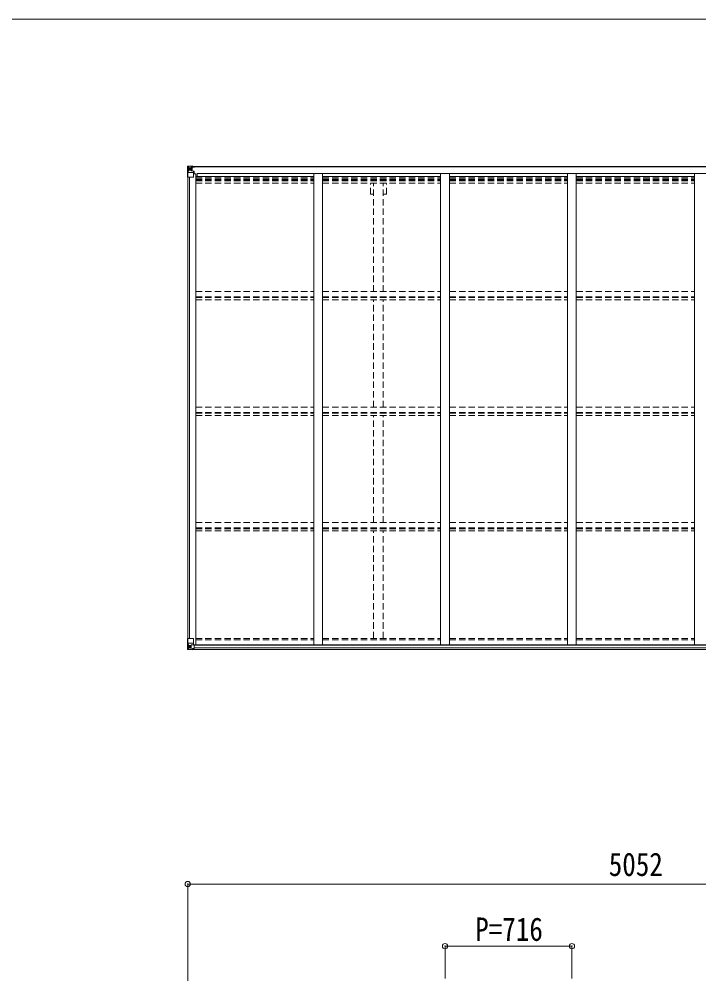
# Model space of a CAD drawing. Units: millimetres at full size, sheet at 1:30; details may follow other scales. Extents: x -8432 to 8432, y -5820 to 5820.
# Drawn here: x 89 to 3924, y 396 to 5820 of the extents above; entities that cross this region are included whole.
import ezdxf
from ezdxf.enums import TextEntityAlignment as Align

# ---------------------------------------------------------------- set-up
doc = ezdxf.new("R2010")
doc.units = ezdxf.units.MM
doc.header["$LTSCALE"] = 30
doc.header["$PDMODE"] = 32
doc.header["$PDSIZE"] = 30
doc.linetypes.add('DASHED1', pattern=[1.8, 1.2, -0.6])
for name, color, linetype, lineweight in [('0-3_ELV2', 4, 'Continuous', 9), ('0-4_TABLE1', 6, 'Continuous', 9), ('0-6_OTH_LINE', 6, 'Continuous', 9), ('F-0_240', 7, 'Continuous', 9)]:
    doc.layers.add(name, color=color, linetype=linetype, lineweight=lineweight)
doc.styles.add('ＭＳ ゴシック', font='')
doc.styles.get('ＭＳ ゴシック').set_extended_font_data('MS Gothic')

msp = doc.modelspace()

# ---------------------------------------------------------------- linework, layer by layer
at = {"layer": '0-3_ELV2'}
for p, q in [((1061.81, 4989.55), (6070.81, 4989.55)), ((1061.81, 4987.41), (6070.81, 4987.41)), ((1085.31, 4947.44), (1072.31, 4947.44)), ((1085.31, 4947.44), (1085.31, 2291.12)), ((1092.81, 4933.75), (1092.81, 4949.27)), ((1092.81, 4949.27), (6039.81, 4949.27)), ((1751.31, 4949.25), (1751.31, 2291.12)), ((1801.31, 4949.25), (1801.31, 2291.12)), ((2467.31, 4949.25), (2467.31, 2291.12)), ((2517.31, 4949.25), (2517.31, 2291.12)), ((3183.31, 4949.25), (3183.31, 2291.12)), ((3233.31, 4949.25), (3233.31, 2291.12)), ((3899.31, 4949.25), (3899.31, 2291.12)), ((1040.31, 4928.78), (1040.31, 2327.14)), ((1050.01, 4928.78), (1050.01, 2327.14)), ((1085.31, 4933.75), (1751.31, 4933.75)), ((1801.31, 4933.75), (2467.31, 4933.75)), ((2517.31, 4933.75), (3183.31, 4933.75)), ((3233.31, 4933.75), (3899.31, 4933.75)), ((1065.04, 2291.12), (6067.57, 2291.12)), ((1076.81, 2288.86), (6055.81, 2288.86)), ((1066.81, 2265.34), (6065.81, 2265.34)), ((1076.81, 2273.24), (6055.81, 2273.24))]:
    msp.add_line(p, q, dxfattribs=at)
at = {"layer": '0-3_ELV2', "linetype": 'DASHED1'}
for p, q in [((1085.31, 4925.36), (1751.31, 4925.36)), ((1085.31, 4917.16), (1751.31, 4917.16)), ((1085.31, 4913.23), (1751.31, 4913.23)), ((1085.31, 4908.15), (1751.31, 4908.15)), ((1085.31, 4895.14), (1751.31, 4895.14)), ((1801.31, 4925.36), (2467.31, 4925.36)), ((1801.31, 4917.16), (2467.31, 4917.16)), ((1801.31, 4913.23), (2467.31, 4913.23)), ((1801.31, 4908.15), (2467.31, 4908.15)), ((1801.31, 4895.14), (2467.31, 4895.14)), ((2071.11, 4833.55), (2071.11, 4893.95)), ((2088.81, 4283.7), (2088.81, 4893.95)), ((2143.81, 4283.7), (2143.81, 4893.95)), ((2161.51, 4833.55), (2161.51, 4893.95)), ((2517.31, 4925.36), (3183.31, 4925.36)), ((2517.31, 4917.16), (3183.31, 4917.16)), ((2517.31, 4913.23), (3183.31, 4913.23)), ((2517.31, 4908.15), (3183.31, 4908.15)), ((2517.31, 4895.14), (3183.31, 4895.14)), ((3233.31, 4925.36), (3899.31, 4925.36)), ((3233.31, 4917.16), (3899.31, 4917.16)), ((3233.31, 4913.23), (3899.31, 4913.23)), ((3233.31, 4908.15), (3899.31, 4908.15)), ((3233.31, 4895.14), (3899.31, 4895.14)), ((2071.11, 4833.55), (2088.81, 4833.55)), ((2143.81, 4833.55), (2161.51, 4833.55)), ((1085.31, 4283.82), (1751.27, 4283.82)), ((1085.31, 4254.09), (1751.27, 4254.09)), ((1085.31, 4249.54), (1751.27, 4249.54)), ((1085.31, 4236.53), (1751.27, 4236.53)), ((1801.31, 4283.82), (2467.27, 4283.82)), ((1801.31, 4254.09), (2467.27, 4254.09)), ((1801.31, 4249.54), (2467.27, 4249.54)), ((1801.31, 4236.53), (2467.27, 4236.53)), ((2088.81, 3632.04), (2088.81, 4235.33)), ((2143.81, 3632.04), (2143.81, 4235.33)), ((2517.31, 4283.82), (3183.27, 4283.82)), ((2517.31, 4254.09), (3183.27, 4254.09)), ((2517.31, 4249.54), (3183.27, 4249.54)), ((2517.31, 4236.53), (3183.27, 4236.53)), ((3233.31, 4283.82), (3899.27, 4283.82)), ((3233.31, 4254.09), (3899.27, 4254.09)), ((3233.31, 4249.54), (3899.27, 4249.54)), ((3233.31, 4236.53), (3899.27, 4236.53)), ((1085.31, 3632.16), (1751.27, 3632.16)), ((1085.31, 3602.43), (1751.27, 3602.43)), ((1085.31, 3597.88), (1751.27, 3597.88)), ((1085.31, 3584.87), (1751.27, 3584.87)), ((1801.31, 3632.16), (2467.27, 3632.16)), ((1801.31, 3602.43), (2467.27, 3602.43)), ((1801.31, 3597.88), (2467.27, 3597.88)), ((1801.31, 3584.87), (2467.27, 3584.87)), ((2088.81, 2980.38), (2088.81, 3583.67)), ((2143.81, 2980.38), (2143.81, 3583.67)), ((2517.31, 3632.16), (3183.27, 3632.16)), ((2517.31, 3602.43), (3183.27, 3602.43)), ((2517.31, 3597.88), (3183.27, 3597.88)), ((2517.31, 3584.87), (3183.27, 3584.87)), ((3233.31, 3632.16), (3899.27, 3632.16)), ((3233.31, 3602.43), (3899.27, 3602.43)), ((3233.31, 3597.88), (3899.27, 3597.88)), ((3233.31, 3584.87), (3899.27, 3584.87)), ((1085.31, 2980.5), (1751.27, 2980.5)), ((1085.31, 2950.76), (1751.27, 2950.76)), ((1085.31, 2946.22), (1751.27, 2946.22)), ((1085.31, 2933.21), (1751.27, 2933.21)), ((1801.31, 2980.5), (2467.27, 2980.5)), ((1801.31, 2950.76), (2467.27, 2950.76)), ((1801.31, 2946.22), (2467.27, 2946.22)), ((1801.31, 2933.21), (2467.27, 2933.21)), ((2088.81, 2328.1), (2088.81, 2932.01)), ((2143.81, 2328.1), (2143.81, 2932.01)), ((2517.31, 2980.5), (3183.27, 2980.5)), ((2517.31, 2950.76), (3183.27, 2950.76)), ((2517.31, 2946.22), (3183.27, 2946.22)), ((2517.31, 2933.21), (3183.27, 2933.21)), ((3233.31, 2980.5), (3899.27, 2980.5)), ((3233.31, 2950.76), (3899.27, 2950.76)), ((3233.31, 2946.22), (3899.27, 2946.22)), ((3233.31, 2933.21), (3899.27, 2933.21)), ((1085.31, 2327.29), (1751.31, 2327.29)), ((1085.31, 2318.95), (1751.31, 2318.95)), ((1801.31, 2327.29), (2467.31, 2327.29)), ((1801.31, 2318.95), (2467.31, 2318.95)), ((2517.31, 2327.29), (3183.31, 2327.29)), ((2517.31, 2318.95), (3183.31, 2318.95)), ((3233.31, 2327.29), (3899.31, 2327.29)), ((3233.31, 2318.95), (3899.31, 2318.95))]:
    msp.add_line(p, q, dxfattribs=at)
at = {"layer": '0-4_TABLE1'}
for p, q in [((1066.81, 4992.18), (1039.24, 4990.49)), ((1039.24, 4990.45), (1039.24, 4990.49)), ((1048.21, 4990.88), (1040.29, 4990.41)), ((1060.31, 4991.67), (1048.31, 4990.89)), ((1060.31, 4965.69), (1060.31, 4991.78)), ((1060.31, 4990.9), (1066.81, 4991.3)), ((1066.81, 4990.37), (1061.81, 4990.28)), ((1066.81, 4989.55), (1066.81, 4992.18)), ((1038.31, 4989.49), (1038.31, 4928.78)), ((1041.15, 4989.44), (1041.15, 4989.37)), ((1041.15, 4928.78), (1041.15, 4989.37)), ((1041.7, 4955.66), (1045.84, 4967.75)), ((1041.7, 4955.66), (1048.31, 4955.45)), ((1045.12, 4985.99), (1042.38, 4989.66)), ((1045.97, 4982.48), (1048.31, 4982.54)), ((1045.97, 4969.01), (1045.97, 4982.48)), ((1048.31, 4968.98), (1045.97, 4969.01)), ((1061.81, 4982.54), (1048.31, 4982.54)), ((1061.81, 4968.98), (1048.31, 4968.98)), ((1048.31, 4968.98), (1048.31, 4968.98)), ((1048.31, 4955.45), (1072.31, 4955.45)), ((1053.79, 4975.34), (1053.79, 4974.38)), ((1061.81, 4986.08), (1060.31, 4986.08)), ((1061.13, 4965.43), (1071.48, 4963.77)), ((1061.13, 4964.79), (1061.13, 4965.43)), ((1071.48, 4963.14), (1061.13, 4964.79)), ((1070.31, 4985.72), (1061.81, 4985.72)), ((1065.81, 4980.79), (1061.81, 4980.79)), ((1065.81, 4972.58), (1061.81, 4972.58)), ((1061.91, 4984.42), (1065.81, 4984.42)), ((1062.3, 4984.79), (1072.31, 4984.87)), ((1062.3, 4984.62), (1062.3, 4984.79)), ((1077.31, 4984.75), (1062.3, 4984.62)), ((1062.31, 4986.74), (1062.31, 4984.79)), ((1070.31, 4986.74), (1062.31, 4986.74)), ((1070.31, 4986.72), (1062.31, 4986.72)), ((1065.81, 4964.68), (1065.81, 4984.65)), ((1070.31, 4985.72), (1070.31, 4987.41)), ((1071.48, 4963.77), (1071.48, 4963.14)), ((1071.76, 4963.7), (1076.81, 4963.65)), ((1071.81, 4989.98), (1071.81, 4989.55)), ((1072.11, 4989.98), (1071.81, 4989.98)), ((1072.11, 4989.98), (1073.8, 4989.55)), ((1072.31, 4986.48), (1078.31, 4986.48)), ((1072.31, 4929.78), (1072.31, 4962.88)), ((1076.81, 4961.93), (1072.31, 4961.91)), ((1076.81, 4951.78), (1072.31, 4951.78)), ((1075.81, 4963.66), (1075.81, 4961.93)), ((1076.81, 4947.44), (1076.81, 4963.65)), ((1077.31, 4987.41), (1077.31, 4986.48)), ((1078.31, 4984.8), (1078.31, 4987.41)), ((1038.31, 4928.78), (1071.31, 4928.78)), ((1038.31, 2327.14), (1071.31, 2327.14)), ((1038.31, 2266.43), (1038.31, 2327.14)), ((1041.15, 2327.14), (1041.15, 2266.56)), ((1041.7, 2300.26), (1048.31, 2300.47)), ((1041.7, 2300.26), (1045.84, 2288.17)), ((1048.31, 2286.94), (1045.97, 2286.91)), ((1045.97, 2286.91), (1045.97, 2273.44)), ((1048.31, 2300.47), (1072.31, 2300.47)), ((1048.31, 2286.94), (1048.31, 2286.94)), ((1060.31, 2286.94), (1048.31, 2286.94)), ((1052.83, 2280.58), (1052.83, 2281.54)), ((1060.31, 2290.93), (1066.81, 2290.93)), ((1060.31, 2290.93), (1060.31, 2264.14)), ((1071.48, 2292.79), (1061.13, 2291.13)), ((1061.13, 2291.13), (1061.13, 2290.93)), ((1063.83, 2290.93), (1071.48, 2292.15)), ((1066.81, 2290.93), (1075.81, 2290.9)), ((1071.48, 2292.15), (1071.48, 2292.79)), ((1072.31, 2326.14), (1072.31, 2293.04)), ((1076.81, 2289.99), (1076.81, 2269.83)), ((1039.24, 2265.47), (1039.24, 2265.43)), ((1048.21, 2265.05), (1040.29, 2265.52)), ((1041.15, 2266.49), (1041.15, 2266.56)), ((1045.12, 2269.93), (1042.38, 2266.26)), ((1045.97, 2273.44), (1048.31, 2273.38)), ((1048.31, 2273.38), (1060.31, 2273.38)), ((1060.31, 2264.26), (1048.31, 2265.04)), ((1066.81, 2263.74), (1066.81, 2269.69)), ((1075.81, 2269.12), (1066.81, 2269.06))]:
    msp.add_line(p, q, dxfattribs=at)
for points in [[(1066.81, 4990.78), (1061.81, 4990.78), (1061.81, 4965.32)], [(1051.87, 4976.3), (1050.91, 4976.3), (1050.91, 4977.26), (1051.87, 4977.26)], [(1052.83, 4978.22), (1052.83, 4979.18), (1053.79, 4979.18), (1053.79, 4978.22)], [(1053.79, 4974.38), (1052.83, 4974.38), (1052.83, 4975.34)], [(1054.75, 4977.26), (1055.71, 4977.26), (1055.71, 4976.3), (1054.75, 4976.3)], [(1072.31, 4986.48), (1072.31, 4984.86), (1078.31, 4984.92)], [(1051.87, 2278.66), (1050.91, 2278.66), (1050.91, 2279.62), (1051.87, 2279.62)], [(1052.83, 2281.54), (1053.79, 2281.54), (1053.79, 2280.58)], [(1054.75, 2279.62), (1055.71, 2279.62), (1055.71, 2278.66), (1054.75, 2278.66)], [(1039.24, 2265.43), (1048.31, 2264.88), (1066.81, 2263.74)], [(1053.79, 2277.7), (1053.79, 2276.74), (1052.83, 2276.74), (1052.83, 2277.7)], [(1076.81, 2269.83), (1076.79, 2269.72), (1066.81, 2269.69)]]:
    msp.add_lwpolyline(points, dxfattribs=at)
for centre in [(1053.31, 4976.78), (1053.31, 2279.14)]:
    msp.add_circle(centre, 5.3, dxfattribs=at)
for centre, radius, start, end in [((1039.3, 4989.49), 0.999, 93.4424, 179.95083), ((1039.3, 4989.45), 0.999, 93.4424, 179.95083), ((1039.31, 4989.5), 1, 93.50017, 180.00079), ((1040.46, 5003.1), 12.7, 269.24466, 275.10311), ((1042.43, 4989.49), 1.28, 131.17831, 182.45895), ((1051.87, 4978.22), 0.96, 270, 0), ((1051.87, 4975.34), 0.96, 0, 90), ((1054.75, 4978.22), 0.96, 180, 270), ((1054.75, 4975.34), 0.96, 90, 180), ((1061.24, 4966.36), 0.937, 182.32209, 263.26766), ((1061.24, 4965.72), 0.937, 182.32209, 263.26766), ((1062.31, 4987.24), 0.5, 179.99802, 269.99691), ((1062.31, 4987.22), 0.5, 180.00109, 270.00109), ((1062.31, 4984.29), 0.5, 90.52895, 180.04464), ((1062.32, 4984.11), 0.513, 91.88028, 181.04707), ((1071.37, 4962.84), 0.937, 2.32209, 83.26766), ((1071.37, 4962.21), 0.937, 2.32209, 83.26766), ((1077.44, 4992.44), 7.69, 268.96999, 276.43426), ((1071.31, 4929.78), 1, 270, 0), ((1051.87, 2280.58), 0.96, 270, 0), ((1051.87, 2277.7), 0.96, 0, 90), ((1054.75, 2280.58), 0.96, 180, 270), ((1054.75, 2277.7), 0.96, 90, 180), ((1061.24, 2290.2), 0.937, 96.73234, 129.06602), ((1071.31, 2326.14), 1, 0, 90), ((1071.37, 2293.72), 0.937, 276.73234, 357.67791), ((1071.37, 2293.08), 0.937, 276.73234, 357.67791), ((1039.3, 2266.47), 0.999, 180.04917, 266.5576), ((1039.3, 2266.43), 0.999, 180.04917, 266.5576), ((1039.31, 2266.43), 1, 179.99921, 266.49983), ((1040.46, 2252.82), 12.7, 84.89689, 90.75534), ((1042.43, 2266.43), 1.28, 177.54105, 228.82169)]:
    msp.add_arc(centre, radius, start, end, dxfattribs=at)
for centre, major_axis, ratio, start_param, end_param in [((1240.24, 5002.81), (201, 12.36), 0.060933, 3.1373463, 3.1378449), ((1041.24, 4990.57), (2, 0.12), 0.060933, 3.1378449, 4.2119296), ((1041.44, 4987.48), (-0.02, 3), 0.466854, 5.5234897, 6.1575023), ((1042.42, 4958.01), (0.85, 2.32), 0.403757, 2.3087461, 3.2744049), ((1043.1, 4982.4), (0.03, 5), 0.573921, 4.7320603, 5.5159136), ((1044.57, 4969.03), (0, 3), 0.468246, 4.2703918, 4.7058971), ((966.56, 4982.54), (81.75, 0), 0.061163, 0, 0.0007725), ((1042.42, 2297.91), (0.85, -2.32), 0.403757, 3.0087805, 3.9744392), ((1044.57, 2286.89), (0, -3), 0.468246, 1.5772882, 2.0127935), ((1075.81, 2289.99), (1, -0.021), 0.906239, 0.0187047, 1.589501), ((1041.24, 2265.35), (2, -0.12), 0.060933, 2.0712557, 3.1453404), ((1240.24, 2253.12), (201, -12.36), 0.060933, 3.1453404, 3.145839), ((1041.44, 2268.45), (-0.02, -3), 0.466854, 0.125683, 0.7596956), ((1043.1, 2273.52), (0.03, -5), 0.573921, 0.7672717, 1.551125), ((966.56, 2273.38), (81.75, 0), 0.061163, 6.2824128, 6.2831853), ((1075.81, 2269.82), (1, 0.012), 0.707053, 4.7036637, 6.124411)]:
    msp.add_ellipse(centre, major_axis=major_axis, ratio=ratio, start_param=start_param, end_param=end_param, dxfattribs=at)
at = {"layer": '0-6_OTH_LINE'}
for p, q in [((1040.31, 941.51), (1040.31, 396.1)), ((1040.31, 941.51), (6092.31, 941.51)), ((2492.31, 591.51), (2492.31, 409.05)), ((2492.31, 591.51), (3208.31, 591.51)), ((3208.31, 591.51), (3208.31, 409.05))]:
    msp.add_line(p, q, dxfattribs=at)
for p in [(1040.31, 941.51), (2492.31, 591.51), (3208.31, 591.51)]:
    msp.add_point(p, dxfattribs=at)
at = {"layer": 'F-0_240', "color": 5}
msp.add_line((-8432.06, 5820), (8007.94, 5820), dxfattribs=at)

# ---------------------------------------------------------------- texts
at = {"layer": '0-6_OTH_LINE', "color": 7, "style": 'ＭＳ ゴシック', "width": 0.85}
for s, p in [('5052', (3416.31, 947.51)), ('P=716', (2662.81, 581.51))]:
    msp.add_text(s, height=132, dxfattribs=at).set_placement(p, align=Align.BOTTOM_LEFT)

doc.saveas('drawing.dxf')
